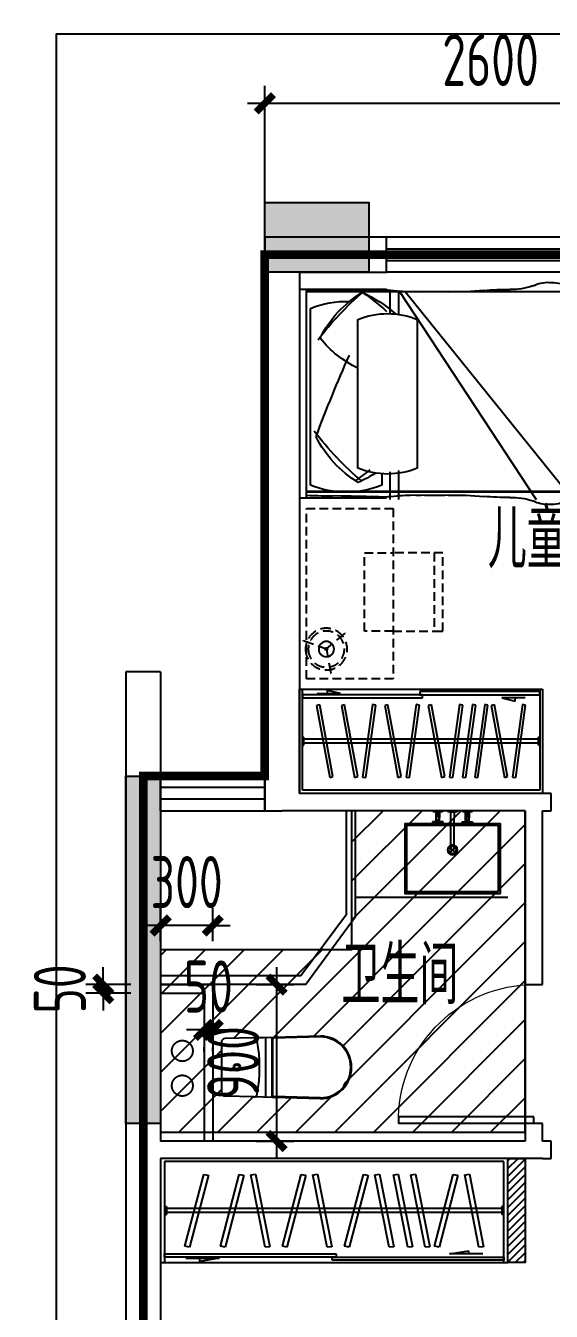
# Model space of a CAD drawing. Header units: millimetres. Extents: x -133666 to 880576, y -269375 to 86941.
# Drawn here: x -777 to 2250, y 2620 to 10017 of the extents above; entities that cross this region are included whole.
import ezdxf

# ---------------------------------------------------------------- set-up
doc = ezdxf.new("R2010")
doc.units = ezdxf.units.MM
doc.header["$LTSCALE"] = 1000
for name, pattern in [('1', [0.375, 0.25, -0.125]), ('DASH', [0.35, 0.25, -0.1]), ('PS', [3200, 1500, -200, 1500])]:
    doc.linetypes.add(name, pattern=pattern)
doc.layers.get('0').update_dxf_attribs({"linetype": 'CONTINUOUS'})
doc.layers.get('Defpoints').update_dxf_attribs({"color": 6, "linetype": 'CONTINUOUS'})
for name, color, linetype in [('!PboFF-Lamps', 9, 'CONTINUOUS'), ('0p-洞填充', 1, 'CONTINUOUS'), ('A-FUR', 8, 'CONTINUOUS'), ('A-Lvtry', 5, 'CONTINUOUS'), ('A-降板区域', 251, 'CONTINUOUS'), ('DIM', 3, 'CONTINUOUS'), ('PS', 6, 'PS'), ('PUB_HATCH', 8, 'CONTINUOUS'), ('PUB_TEXT', 7, 'CONTINUOUS'), ('WALL', 2, 'CONTINUOUS'), ('WINDOW', 4, 'CONTINUOUS'), ('剪力墙', 6, 'CONTINUOUS'), ('家具', 8, 'CONTINUOUS')]:
    doc.layers.add(name, color=color, linetype=linetype)
doc.styles.get("Standard").update_dxf_attribs({"font": 'tssdeng.shx', "bigfont": 'tssdchn.shx'})
doc.styles.add('ZZ', font='tssdeng.shx', dxfattribs={"width": 0.7, "bigfont": 'tssdchn.shx'})
doc.dimstyles.new('TSSD_100_100', dxfattribs={"dimtxt": 300, "dimasz": 100, "dimexe": 100, "dimexo": 250, "dimgap": 100, "dimtad": 1, "dimdec": 0, "dimzin": 0, "dimdsep": 46, "dimtxsty": 'ZZ', "dimblk": 'ARCHTICK', "dimcen": 0, "dimdle": 100, "dimclrd": 256, "dimclrt": 7, "dimadec": 0, "dimazin": 0, "dimtfac": 1, "dimtdec": 0, "dimtix": 1, "dimtmove": 2, "dimatfit": 3, "dimfxl": 0, "dimtolj": 1, "dimtzin": 0, "dimarcsym": 0})

# ---------------------------------------------------------------- blocks, each defined once
blk = doc.blocks.new('u5g')
at = {"color": 8, "linetype": 'DASH', "ltscale": 20}
for p, q in [((20, -300), (30, -300)), ((30, -300), (30, -350)), ((1695, -312.5), (30, -312.5)), ((1705, -300), (1695, -300)), ((1695, -300), (1695, -350)), ((20, -350), (30, -350)), ((1695, -337.5), (30, -337.5)), ((1705, -350), (1695, -350))]:
    blk.add_line(p, q, dxfattribs=at)
at = {"color": 8, "ltscale": 20}
for p, q in [((124.9, -623), (290.1, -623)), ((290.1, -623), (195, -641.9)), ((195, -641.9), (195, -623)), ((1434.9, -595), (1530, -576.1)), ((1600.1, -595), (1434.9, -595)), ((1530, -576.1), (1530, -595))]:
    blk.add_line(p, q, dxfattribs=at)
at = {"linetype": 'DASH', "ltscale": 20}
for points in [[(1725, 0), (0, 0), (0, -650), (1725, -650)], [(20, -595), (872.5, -595), (872.5, -615), (20, -615)], [(852.5, -615), (1705, -615), (1705, -635), (852.5, -635)]]:
    blk.add_lwpolyline(points, close=True, dxfattribs=at)
blk.add_lwpolyline([(1705, -650), (1705, -20), (20, -20), (20, -650)], dxfattribs=at)
at = {"color": 8, "linetype": 'DASH', "ltscale": 20}
for points in [[(120.6, -547.7), (214.1, -99.8), (237.1, -104.6), (143.5, -552.5)], [(297.3, -547.7), (390.9, -99.8), (413.8, -104.6), (320.3, -552.5)], [(518.6, -554.1), (447.8, -102.1), (471, -98.4), (541.8, -550.4)], [(604.7, -547.7), (698.2, -99.8), (721.2, -104.6), (627.7, -552.5)], [(827.7, -554.1), (756.9, -102.1), (780.1, -98.4), (850.9, -550.4)], [(913.8, -547.7), (1007.3, -99.8), (1030.3, -104.6), (936.8, -552.5)], [(1135.1, -554.1), (1064.3, -102.1), (1087.5, -98.4), (1158.3, -550.4)], [(1228.3, -554.1), (1157.5, -102.1), (1180.7, -98.4), (1251.5, -550.4)], [(1313.9, -554.1), (1243.1, -102.1), (1266.3, -98.4), (1337.1, -550.4)], [(1360, -547.7), (1453.5, -99.8), (1476.5, -104.6), (1383, -552.5)], [(1581.2, -554.1), (1510.4, -102.1), (1533.7, -98.4), (1604.4, -550.4)]]:
    blk.add_lwpolyline(points, close=True, dxfattribs=at)
blk = doc.blocks.new('QWER34324')
at = {"layer": 'A-FUR'}
for p, q in [((-500, 0), (0, 0)), ((-40, -1200), (-40, 0)), ((-40, 0), (0, 0)), ((0, 0), (0, -1200)), ((-40, -11.5), (-2054.4, -11.5)), ((-40, -11.5), (-2054.4, -11.5)), ((-1999.7, -11.5), (-1999.7, -1251.2)), ((-608.2, -11.5), (-1552.4, -1182.5)), ((-575.1, -11.5), (-1363.6, -1208.2)), ((-570.6, -11.5), (-570.6, -144)), ((-519.8, -11.5), (-519.8, -134.5)), ((-63, -1125.7), (-63, -109.1)), ((-678.3, -172.7), (-678.3, -1028.2)), ((-336.3, -1028.2), (-336.3, -172.7)), ((-570.6, -1040.9), (-570.6, -1208.2)), ((-519.8, -1050.4), (-519.8, -1208.2)), ((-473.4, -1060.8), (-473.4, -1125.7)), ((-40, -1161.5), (-2054.4, -1161.5)), ((-40, -1165.5), (-2054.4, -1165.5)), ((0, -1200), (-500, -1200)), ((0, -1200), (-40, -1200))]:
    blk.add_line(p, q, dxfattribs=at)
for centre, radius, start, end in [((-2050.6, -24), 61.8, 114.65516, 197.05817), ((-2025.4, -60.8), 106, 45.78413, 118.72126), ((-1950.6, -0.8), 16, 93.39574, 183.44183), ((-1636.1, 205.2), 209.3, 267.15615, 297.45765), ((-1447.1, -169), 209.9, 87.96316, 116.12762), ((-1430.8, -151), 192, 63.04698, 92.64916), ((-1225.8, 355.3), 355.3, 250.60635, 272.32801), ((-1221.3, -2275.3), 2275.6, 85.96877, 89.74947), ((-1983, 13.6), 138.4, 203.70607, 231.95597), ((-1965.7, -1216.9), 1215.2, 83.96781, 90.04075), ((-1770.2, 1149.8), 1160.2, 266.64954, 276.11997), ((-909.2, 1295.3), 1309.4, 263.33019, 272.35813), ((-778.2, -1523.7), 1512.6, 87.0776, 92.9224), ((-655.9, 791.2), 805.5, 266.782, 275.59148), ((-480.7, -586.2), 583.8, 86.03666, 99.53314), ((-58.4, -703), 749.3, 113.83469, 131.46224), ((532.5, -1280), 1548.8, 124.57489, 131.88808), ((-774.9, -21402.4), 21401.2, 88.49238, 89.10433), ((-1546.8, -1386.7), 1810.6, 37.31306, 49.42063), ((-689.8, -564.3), 637.9, 26.40883, 59.00025), ((-268.2, -607.5), 539, 67.62117, 92.10241), ((-160, -2948.1), 2939.9, 87.66163, 91.01156), ((-2098.3, -139.8), 53.6, 340.23108, 55.86441), ((-507.3, -588.1), 449.1, 67.62117, 112.37883), ((-1819.9, -219), 236, 164.99871, 197.18078), ((-2002.9, -297.8), 43.4, 129.07345, 167.94605), ((-2962.5, -319.7), 933.9, 354.95264, 3.41649), ((-605.2, 111.5), 625, 295.48, 321.15009), ((-1219.9, -370.7), 812.7, 176.67233, 181.72422), ((-3003.8, -350.3), 972.9, 356.95871, 1.57587), ((-9950.5, -649.5), 7922.3, 358.6733, 1.8401), ((-7673.2, -3674.4), 8087.9, 20.45865, 24.04845), ((-2329.2, -812.3), 299.6, 341.30518, 356.04213), ((-1523.8, 282.7), 1810.6, 309.96455, 322.68694), ((-666.8, -563.7), 637.9, 300.99975, 333.59117), ((-1819.9, -978), 236, 162.81922, 195.00129), ((-507.3, -612.9), 449.1, 247.62117, 292.37883), ((-1983, -1210.6), 138.4, 128.04403, 156.29393), ((-2098.3, -1057.2), 53.6, 304.13559, 19.76892), ((-35.4, -425), 749.3, 237.46377, 246.16531), ((555.5, 176), 1548.8, 231.63721, 235.42511), ((-2050.6, -1173), 61.8, 162.94183, 245.34484), ((-909.2, -2492.3), 1309.4, 87.64187, 96.66981), ((-655.9, -1988.2), 805.5, 84.40852, 93.218), ((-268.2, -627.3), 539, 247.62117, 292.37883), ((-2025.4, -1136.2), 106, 241.27874, 314.21587), ((-1950.6, -1196.2), 16, 176.55817, 266.60426), ((-1965.7, 19.9), 1215.2, 269.95925, 276.03219), ((-1770.2, -2346.8), 1160.2, 83.88003, 93.35046), ((-1636.1, -1402.2), 209.3, 62.54235, 92.84385), ((-1447.1, -1028), 209.9, 243.87238, 272.03684), ((-1430.8, -1046), 192, 267.35084, 296.95302), ((-1225.8, -1552.3), 355.3, 87.67199, 109.39365), ((-1221.3, 1078.3), 2275.6, 270.25053, 274.03123), ((-778.2, 326.7), 1512.6, 267.0776, 272.9224), ((-480.7, -610.8), 583.8, 260.46686, 273.96334), ((-774.9, 20205.4), 21401.2, 270.89567, 271.50762), ((-160, 1751.1), 2939.9, 268.98844, 272.33837)]:
    blk.add_arc(centre, radius, start, end, dxfattribs=at)
blk = doc.blocks.new('A$C2EEA3612')
at = {"linetype": 'Continuous'}
for p, q in [((-180, 570), (-172.9, 299.7)), ((-175, 570.2), (-168, 299.8)), ((175, 570.2), (168, 299.8)), ((180, 570), (172.9, 299.7)), ((-172.9, 299.7), (-171.1, 240)), ((172.9, 299.7), (171.1, 240)), ((-171.6, 255), (171.6, 255)), ((-171.1, 240), (-169.5, 186.6)), ((-163, 295), (163, 295)), ((-163, 290), (163, 290)), ((171.1, 240), (169.5, 186.6)), ((-169.5, 186.6), (-165.6, 19.4)), ((169.5, 186.6), (165.6, 19.4)), ((-145.6, 0), (145.6, 0))]:
    blk.add_line(p, q, dxfattribs=at)
for radius in [20, 15]:
    blk.add_circle((0, 90), radius, dxfattribs=at)
for centre, radius, start, end in [((0, 570), 180, 0, 180), ((0, 570), 175, 0, 180), ((-163, 300), 10, 181.7534, 270), ((-163, 300), 5, 181.7534, 270), ((163, 300), 5, 270, 358.2466), ((163, 300), 10, 270, 358.2466), ((-149.5, 187.2), 20, 99.85566, 181.7534), ((0, -673.3), 893.4, 80.14434, 99.85566), ((149.5, 187.2), 20, 358.2466, 80.14434), ((-145.6, 20), 20, 181.7534, 270), ((145.6, 20), 20, 270, 358.2466)]:
    blk.add_arc(centre, radius, start, end, dxfattribs=at)
blk = doc.blocks.new('g3wr')
at = {"color": 251}
blk.add_wipeout([(92376.5, 176270.3), (92376.5, 176416), (92376.5, 176561.6), (92382.1, 176575.5), (92395.9, 176581.5), (92459.4, 176583.5), (92576.3, 176580.9), (92666.2, 176588.6), (92736.4, 176588), (92946.5, 176596), (92946.5, 176591), (93056.8, 176558.2), (93056.8, 176558.2), (93126.5, 176416), (93075.6, 176297.8), (92946.5, 176236), (92831.5, 176244.5), (92676.2, 176243), (92576.3, 176251), (92395.9, 176250.4)], dxfattribs=at)
at = {"xscale": -1, "rotation": 270}
blk.add_blockref('A$C2EEA3612', (92376.5, 176416), dxfattribs=at)
blk = doc.blocks.new('A$C12CE3BE6')
at = {"ltscale": 10}
for p, q in [((180, 469), (200, 469)), ((184.5, 442), (184.5, 469)), ((195.5, 442), (195.5, 469)), ((285.2, 469), (265.2, 469)), ((370, 469), (350, 469)), ((354.5, 442), (354.5, 469)), ((365.5, 442), (365.5, 469)), ((220, 412), (160, 412)), ((160, 412), (160, 405)), ((220, 405), (160, 405)), ((180, 412), (180, 435)), ((182.5, 422), (182.5, 442)), ((197.5, 442), (182.5, 442)), ((197.5, 422), (182.5, 422)), ((187, 412), (187, 422)), ((193, 412), (193, 422)), ((197.5, 422), (197.5, 442)), ((200, 412), (200, 435)), ((220, 405), (220, 412)), ((265.2, 260), (265.2, 435)), ((285.2, 260), (285.2, 435)), ((330, 412), (390, 412)), ((330, 405), (330, 412)), ((330, 405), (390, 405)), ((350, 412), (350, 435)), ((352.5, 422), (352.5, 442)), ((352.5, 442), (367.5, 442)), ((352.5, 422), (367.5, 422)), ((357, 412), (357, 422)), ((363, 412), (363, 422)), ((367.5, 422), (367.5, 442)), ((370, 412), (370, 435)), ((390, 412), (390, 405))]:
    blk.add_line(p, q, dxfattribs=at)
for p, q in [((260.9, 235.9), (289.1, 264.1)), ((260.9, 264.1), (289.1, 235.9))]:
    blk.add_line(p, q)
for points in [[(200, 435), (200, 469), (215, 469), (215, 475), (165, 475), (165, 469), (180, 469), (180, 435)], [(285.2, 435), (285.2, 469), (299.8, 469), (299.8, 475), (250.2, 475), (250.2, 469), (265.2, 469), (265.2, 435)], [(370, 435), (370, 469), (385, 469), (385, 475), (335, 475), (335, 469), (350, 469), (350, 435)]]:
    blk.add_lwpolyline(points, dxfattribs=at)
for points in [[(0, 0), (0, 400), (550, 400), (550, 0)], [(10, 10), (10, 390), (540, 390), (540, 10)]]:
    blk.add_lwpolyline(points, close=True)
for centre in [(190, 408.5), (360, 408.5)]:
    blk.add_circle(centre, 3.5, dxfattribs=at)
for radius in [29.1, 20]:
    blk.add_circle((275, 250), radius)
blk.add_arc((275.2, 260), 10, 180, 0, dxfattribs=at)
blk = doc.blocks.new('$DorLib2D$00000001')
for p, q in [((0.45, 0.975), (0.5, 0.975)), ((0.45, 0), (0.45, 0.975)), ((0.5, 0), (0.5, 0.975)), ((0.5, 0), (0.45, 0))]:
    blk.add_line(p, q)
at = {"lineweight": 13}
blk.add_arc((0.475, 0), 0.975, 91.46928, 180, dxfattribs=at)
blk = doc.blocks.new('$TCHSYS$WIN2D')
for p, q in [((-0.5, 0.5), (0.5, 0.5)), ((-0.5, 0.5), (-0.5, -0.5)), ((0.5, 0.5), (0.5, -0.5)), ((0.5, 0.1667), (-0.5, 0.1667)), ((0.5, -0.1667), (-0.5, -0.1667)), ((-0.5, -0.5), (0.5, -0.5))]:
    blk.add_line(p, q)
blk = doc.blocks.new('!pboFF-Reading lamp-H_W_L-T-01')
at = {"linetype": '1', "ltscale": 0.2}
blk.add_wipeout([(-78.8, -61.6), (-75.8, -65.2), (-74.1, -67.1), (-71.9, -69.5), (-70.1, -71.3), (-67.4, -73.9), (-65.5, -75.5), (-63.7, -77.1), (-54.2, -84), (-54.2, -84), (-40.3, -91.5), (-33.3, -94.3), (-25.5, -96.7), (-18, -98.4), (-9.2, -99.6), (0, -100), (7.1, -99.7), (17.7, -98.4), (26.7, -96.4), (34.7, -93.8), (42.5, -90.5), (50.8, -86.1), (58.1, -81.4), (69.1, -72.3), (74.8, -66.4), (79.3, -61), (85.6, -51.7), (92.7, -37.5), (95.8, -28.6), (97.4, -22.7), (99.6, -9.4), (100, 0), (99.5, 9.8), (97.8, 20.9), (95.5, 29.8), (92.5, 38.1), (89.1, 45.4), (79.4, 60.8), (68.7, 72.6), (61.2, 79.1), (50.8, 86.1), (36.9, 92.9), (28.1, 96), (16.5, 98.6), (9.6, 99.5), (-13.9, 99), (-21.4, 97.7), (-21.4, 97.7), (-32.7, 94.5), (-40.5, 91.4), (-49, 87.2), (-54.1, 84.1), (-62.7, 77.9), (-77, 63.8), (-82.8, 56), (-87, 49.3), (-90.6, 42.3), (-94.5, 32.8), (-97.9, 20.6), (-99.7, 7.4), (-100, 0), (-99.3, -12), (-98.4, -18), (-96.4, -26.5), (-93.7, -35), (-89.1, -45.4)], dxfattribs=at).dxf.layer = '家具'
at = {"layer": '!PboFF-Lamps'}
blk.add_circle((0, 0), 36.7, dxfattribs=at)
at = {"layer": '家具', "linetype": '1', "ltscale": 0.2}
for p, q in [((4.4, -7.7), (-62, 107.4)), ((4.4, 7.7), (-61.5, -106.5)), ((-8.9, 0), (123.2, 0))]:
    blk.add_line(p, q, dxfattribs=at)
at = {"layer": '家具', "const_width": 4.44}
for points in [[(-47.8, 82.8), (-61.4, 106.3)], [(94.8, 0), (121.9, 0)], [(-47.3, -81.9), (-60.8, -105.4)]]:
    blk.add_lwpolyline(points, dxfattribs=at)
at = {"layer": '家具', "linetype": '1', "ltscale": 0.2}
for radius in [100, 86.7]:
    blk.add_circle((0, 0), radius, dxfattribs=at)
blk = doc.blocks.new('_ArchTick')
at = {"color": 0, "linetype": 'ByBlock', "const_width": 0.4}
blk.add_lwpolyline([(-0.5, -0.5), (0.5, 0.5)], dxfattribs=at)
blk = doc.blocks.new('*D33')
at = {"layer": 'Defpoints', "color": 0, "transparency": 16777216}
for p in [(600, 9570.6), (600, 8700), (3200, 8700)]:
    blk.add_point(p, dxfattribs=at)
at = {"layer": 'DIM', "color": 0, "lineweight": -2, "transparency": 16777216}
for p, q in [((600, 8950), (600, 9670.6)), ((3200, 8950), (3200, 9670.6))]:
    blk.add_line(p, q, dxfattribs=at)
at = {"layer": 'DIM', "lineweight": -2, "transparency": 16777216}
blk.add_line((3300, 9570.6), (500, 9570.6), dxfattribs=at)
at = {"layer": 'DIM', "lineweight": -2, "transparency": 16777216, "xscale": 100, "yscale": 100, "zscale": 100, "rotation": 180}
blk.add_blockref('_ArchTick', (600, 9570.6), dxfattribs=at)
at = {"layer": 'DIM', "lineweight": -2, "transparency": 16777216, "xscale": 100, "yscale": 100, "zscale": 100}
blk.add_blockref('_ArchTick', (3200, 9570.6), dxfattribs=at)
at = {"layer": 'DIM', "color": 7, "transparency": 16777216, "insert": (1900, 9820.6), "char_height": 300, "attachment_point": 5, "style": 'ZZ'}
blk.add_mtext('\\A1;2600', dxfattribs=at)
blk = doc.blocks.new('*D35')
at = {"layer": 'Defpoints', "color": 0, "transparency": 16777216}
for p in [(300, 4500), (300, 3600), (667.9, 3600)]:
    blk.add_point(p, dxfattribs=at)
at = {"layer": 'DIM', "lineweight": -2, "transparency": 16777216}
blk.add_line((667.9, 4600), (667.9, 3500), dxfattribs=at)
at = {"layer": 'DIM', "color": 0, "lineweight": -2, "transparency": 16777216}
for p, q in [((550, 4500), (767.9, 4500)), ((550, 3600), (767.9, 3600))]:
    blk.add_line(p, q, dxfattribs=at)
at = {"layer": 'DIM', "lineweight": -2, "transparency": 16777216, "xscale": 100, "yscale": 100, "zscale": 100}
for p, rotation in [((667.9, 4500), 90), ((667.9, 3600), 270)]:
    blk.add_blockref('_ArchTick', p, dxfattribs=dict(at, rotation=rotation))
at = {"layer": 'DIM', "color": 7, "transparency": 16777216, "insert": (417.9, 4050), "char_height": 300, "attachment_point": 5, "rotation": 90, "style": 'ZZ'}
blk.add_mtext('\\A1;900', dxfattribs=at)
blk = doc.blocks.new('*D36')
at = {"layer": 'Defpoints', "color": 0, "transparency": 16777216}
for p in [(0, 4839.7), (0, 4500), (300, 4500)]:
    blk.add_point(p, dxfattribs=at)
at = {"layer": 'DIM', "color": 0, "lineweight": -2, "transparency": 16777216}
for p, q in [((0, 4750), (0, 4939.7)), ((300, 4750), (300, 4939.7))]:
    blk.add_line(p, q, dxfattribs=at)
at = {"layer": 'DIM', "lineweight": -2, "transparency": 16777216}
for p, q in [((0, 4839.7), (-100, 4839.7)), ((300, 4839.7), (0, 4839.7)), ((300, 4839.7), (400, 4839.7))]:
    blk.add_line(p, q, dxfattribs=at)
at = {"layer": 'DIM', "lineweight": -2, "transparency": 16777216, "xscale": 100, "yscale": 100, "zscale": 100}
blk.add_blockref('_ArchTick', (0, 4839.7), dxfattribs=at)
at = {"layer": 'DIM', "lineweight": -2, "transparency": 16777216, "xscale": 100, "yscale": 100, "zscale": 100, "rotation": 180}
blk.add_blockref('_ArchTick', (300, 4839.7), dxfattribs=at)
at = {"layer": 'DIM', "color": 7, "transparency": 16777216, "insert": (150, 5089.7), "char_height": 300, "attachment_point": 5, "style": 'ZZ'}
blk.add_mtext('\\A1;300', dxfattribs=at)
blk = doc.blocks.new('*D37')
at = {"layer": 'Defpoints', "color": 0, "transparency": 16777216}
for p in [(250, 4364.7), (300, 4364.7), (250, 4238.9)]:
    blk.add_point(p, dxfattribs=at)
at = {"layer": 'DIM', "lineweight": -2, "transparency": 16777216}
for p, q in [((250, 4238.9), (150, 4238.9)), ((300, 4238.9), (250, 4238.9)), ((300, 4238.9), (400, 4238.9))]:
    blk.add_line(p, q, dxfattribs=at)
at = {"layer": 'DIM', "color": 0, "lineweight": -2, "transparency": 16777216}
for p, q in [((250, 4114.7), (250, 4138.9)), ((300, 4114.7), (300, 4138.9))]:
    blk.add_line(p, q, dxfattribs=at)
at = {"layer": 'DIM', "lineweight": -2, "transparency": 16777216, "xscale": 100, "yscale": 100, "zscale": 100}
blk.add_blockref('_ArchTick', (250, 4238.9), dxfattribs=at)
at = {"layer": 'DIM', "lineweight": -2, "transparency": 16777216, "xscale": 100, "yscale": 100, "zscale": 100, "rotation": 180}
blk.add_blockref('_ArchTick', (300, 4238.9), dxfattribs=at)
at = {"layer": 'DIM', "color": 7, "transparency": 16777216, "insert": (275, 4488.9), "char_height": 300, "attachment_point": 5, "style": 'ZZ'}
blk.add_mtext('\\A1;50', dxfattribs=at)
blk = doc.blocks.new('*D38')
at = {"layer": 'Defpoints', "color": 0, "transparency": 16777216}
for p in [(-330.1, 4500), (78, 4500), (78, 4450)]:
    blk.add_point(p, dxfattribs=at)
at = {"layer": 'DIM', "lineweight": -2, "transparency": 16777216}
for p, q in [((-330.1, 4500), (-330.1, 4600)), ((-330.1, 4450), (-330.1, 4500)), ((-330.1, 4450), (-330.1, 4350))]:
    blk.add_line(p, q, dxfattribs=at)
at = {"layer": 'DIM', "color": 0, "lineweight": -2, "transparency": 16777216}
for p, q in [((-172, 4500), (-430.1, 4500)), ((-172, 4450), (-430.1, 4450))]:
    blk.add_line(p, q, dxfattribs=at)
at = {"layer": 'DIM', "lineweight": -2, "transparency": 16777216, "xscale": 100, "yscale": 100, "zscale": 100}
for p, rotation in [((-330.1, 4500), 270), ((-330.1, 4450), 90)]:
    blk.add_blockref('_ArchTick', p, dxfattribs=dict(at, rotation=rotation))
at = {"layer": 'DIM', "color": 7, "transparency": 16777216, "insert": (-580.1, 4475), "char_height": 300, "attachment_point": 5, "rotation": 90, "style": 'ZZ'}
blk.add_mtext('\\A1;50', dxfattribs=at)

msp = doc.modelspace()

# ---------------------------------------------------------------- hatches: boundary and pattern name
at = {"layer": '0p-洞填充'}
h = msp.add_hatch(dxfattribs=at)
h.set_pattern_fill('ANSI31', color=256, scale=10)
h.set_pattern_definition([(45, (-2408135.977, -1062799.34), (-22.4506403, 22.4506403), [])])
h.paths.add_polyline_path([(2000, 2900), (2099.8, 2900), (2099.8, 3500), (2000, 3500)])
at = {"layer": 'A-降板区域'}
h = msp.add_hatch(dxfattribs=at)
h.set_pattern_fill('ANSI31', color=256, scale=100)
h.set_pattern_definition([(45, (30413.71, -137788.34), (-112.2532, 112.2532), [])])
h.paths.add_polyline_path([(2100, 5500), (1100, 5500), (1100, 4800), (1100, 4700), (0, 4700), (0, 3650), (2100, 3650)])
at = {"layer": 'PUB_HATCH'}
for points in [[(600, 9000), (1200, 9000), (1200, 8600), (600, 8600)], [(-200, 5700), (0, 5700), (0, 3700), (-200, 3700), (-200, 5500)]]:
    msp.add_hatch(color=256, dxfattribs=at).paths.add_polyline_path(points)

# ---------------------------------------------------------------- linework, layer by layer
at = {"layer": '0p-洞填充'}
msp.add_lwpolyline([(2000, 3500), (2099.8, 3500), (2099.8, 2900), (2000, 2900)], close=True, dxfattribs=at)
at = {"layer": 'A-Lvtry', "ltscale": 3}
msp.add_line((1121.4, 5002.3), (2000.1, 5002.3), dxfattribs=at)
for points in [[(0, 4502.3), (835.5, 4502.3), (1121.4, 4892), (1121.4, 5500)], [(0, 4552.3), (806.8, 4552.3), (1071.4, 4905.5), (1071.4, 5500)]]:
    msp.add_lwpolyline(points, dxfattribs=at)
at = {"layer": 'A-降板区域'}
msp.add_lwpolyline([(2100, 5500), (1100, 5500), (1100, 4800), (1100, 4700), (0, 4700), (0, 3650), (2100, 3650)], close=True, dxfattribs=at)
at = {"layer": 'PS', "ltscale": 0.5}
for centre in [(125, 4118.4), (125, 3918.4)]:
    msp.add_circle(centre, 60, dxfattribs=at)
at = {"layer": 'WALL'}
for p, q in [((600, 8800), (600, 5700)), ((1300, 8800), (600, 8800)), ((1300, 8600), (1300, 8800)), ((800, 8600), (800, 5600)), ((800, 8600), (1300, 8600)), ((-200, 6300), (-200, 5600)), ((0, 6300), (-200, 6300)), ((0, 6300), (0, 5700)), ((0, 5700), (0, 5500)), ((600, 5700), (600, 5500)), ((-200, 5600), (-200, 3600)), ((2200, 5600), (800, 5600)), ((2250, 5600), (2200, 5600)), ((2250, 5500), (2250, 5600)), ((0, 5500), (0, 3600)), ((600, 5500), (700, 5500)), ((2100, 5500), (700, 5500)), ((2100, 5500), (2100, 4500)), ((2200, 4500), (2200, 5500)), ((2200, 5500), (2250, 5500)), ((2100, 4500), (2200, 4500)), ((2200, 3700), (2100, 3700)), ((2100, 3700), (2100, 3600)), ((2200, 3600), (2200, 3700)), ((-200, 3600), (-200, -200)), ((2100, 3600), (0, 3600)), ((2250, 3600), (2200, 3600)), ((2250, 3500), (2250, 3600)), ((0, 3500), (0, 0)), ((2200, 3500), (0, 3500)), ((2200, 3500), (2250, 3500))]:
    msp.add_line(p, q, dxfattribs=at)
for points in [[(0, 4500), (300, 4500), (300, 3600)], [(0, 4450), (250, 4450), (250, 3600)]]:
    msp.add_lwpolyline(points, dxfattribs=at)
at = {"layer": 'WINDOW'}
msp.add_line((2100, 4500), (2100, 3700), dxfattribs=at)
at = {"layer": '剪力墙', "elevation": 0}
for points in [[(600, 9000), (1200, 9000), (1200, 8600), (600, 8600)], [(-200, 5700), (0, 5700), (0, 3700), (-200, 3700), (-200, 5500)]]:
    msp.add_lwpolyline(points, close=True, dxfattribs=at)
for points in [[(800, 8600), (800, 8600)], [(-200, 5500), (-200, 5500)]]:
    msp.add_lwpolyline(points, dxfattribs=at)
at = {"layer": '家具', "linetype": '1', "ltscale": 0.2}
for points in [[(1339.5, 6533.7), (1174.8, 6533.7), (1174.8, 6983.7), (1339.5, 6983.7)], [(1339.5, 6533.7), (1624.8, 6533.7), (1624.8, 6983.7), (1339.5, 6983.7)]]:
    msp.add_lwpolyline(points, dxfattribs=at)
msp.add_lwpolyline([(1574.8, 6533.7), (1624.8, 6533.7), (1624.8, 6983.7), (1574.8, 6983.7)], close=True, dxfattribs=at)

# ---------------------------------------------------------------- block references
at = {"layer": 'A-FUR', "extrusion": (0, 0, -1), "xscale": 0.8116000001318753, "yscale": 0.9231000000145286, "zscale": -1, "rotation": 180}
msp.add_blockref('u5g', (-800, 5600), dxfattribs=at)
at = {"layer": 'A-FUR', "xscale": 1.159400000236928, "yscale": 0.9231000000145286}
msp.add_blockref('u5g', (0, 3500), dxfattribs=at)
at = {"layer": 'A-Lvtry', "ltscale": 3, "extrusion": (0, 0, -1), "zscale": -1}
msp.add_blockref('A$C12CE3BE6', (-1956.5, 5025), dxfattribs=at)
at = {"layer": 'WALL', "extrusion": (0, 0, -1), "zscale": -1}
msp.add_blockref('QWER34324', (-800, 8500), dxfattribs=at)
at = {"layer": 'WINDOW'}
for name, p, xscale, yscale, zscale, rotation in [('$TCHSYS$WIN2D', (2050, 8700), 1500, 200, 1500, 180), ('$TCHSYS$WIN2D', (300, 5600), -600, 200, -600, 180), ('$DorLib2D$00000001', (2150, 4100), 800, -800, 800, 270)]:
    msp.add_blockref(name, p, dxfattribs=dict(at, xscale=xscale, yscale=yscale, zscale=zscale, rotation=rotation))

# ---------------------------------------------------------------- texts
at = {"layer": 'PUB_TEXT', "width": 0.7}
for s, p in [('儿童房', (1884.1, 6896)), ('卫生间', (1041.4, 4385.8))]:
    msp.add_text(s, height=337.59, dxfattribs=at).set_placement(p)

# ---------------------------------------------------------------- dimensions: what is measured, and where the dimension line sits
at = {"layer": 'DIM'}
for base, p1, p2, picture, middle in [((600, 9570.6), (3200, 8700), (600, 8700), '*D33', (1900, 9820.6)), ((0, 4839.7), (300, 4500), (0, 4500), '*D36', (150, 5089.7))]:
    dim = msp.add_linear_dim(base=base, p1=p1, p2=p2, dimstyle='TSSD_100_100', dxfattribs=at)
    dim.commit()
    dim.dimension.update_dxf_attribs({"geometry": picture, "text_midpoint": middle})
dim = msp.add_linear_dim(base=(-330.1, 4500), p1=(78, 4450), p2=(78, 4500), angle=90, dimstyle='TSSD_100_100', dxfattribs=at)
dim.commit()
dim.dimension.update_dxf_attribs({"geometry": '*D38', "text_midpoint": (-580.1, 4475)})

# ---------------------------------------------------------------- next in the draw order: block references
at = {"layer": 'A-Lvtry', "ltscale": 3, "extrusion": (0, 0, -1), "zscale": -1, "rotation": 180}
msp.add_blockref('g3wr', (92026.5, 180439.5), dxfattribs=at)
at = {"layer": '家具', "linetype": '1', "ltscale": 0.2, "xscale": -1.200000000028298, "yscale": 1.199999999953434, "zscale": 1.2, "rotation": 100.2986147809796}
msp.add_blockref('!pboFF-Reading lamp-H_W_L-T-01', (954.5, 6430.4), dxfattribs=at)

# ---------------------------------------------------------------- next in the draw order: linework, layer by layer
at = {"const_width": 50}
msp.add_lwpolyline([(6700, -1700), (6700, 8700), (600, 8700), (600, 5700), (-100, 5700), (-100, -100), (3300, -100), (3300, -1700), (6700, -1700)], dxfattribs=at)
at = {"layer": 'Defpoints'}
msp.add_lwpolyline([(-600, -2885.7), (-600, 9970.6), (8186.5, 9970.6), (8186.5, -2885.7)], close=True, dxfattribs=at)
at = {"layer": '家具', "linetype": '1', "ltscale": 0.2}
msp.add_lwpolyline([(839.5, 6259.7), (839.5, 7239.7), (1339.5, 7239.7), (1339.5, 6259.7)], close=True, dxfattribs=at)

# ---------------------------------------------------------------- next in the draw order: dimensions: what is measured, and where the dimension line sits
at = {"layer": 'DIM'}
dim = msp.add_linear_dim(base=(250, 4238.9), p1=(300, 4364.7), p2=(250, 4364.7), dimstyle='TSSD_100_100', dxfattribs=at)
dim.commit()
dim.dimension.update_dxf_attribs({"geometry": '*D37', "text_midpoint": (275, 4488.9)})
dim = msp.add_linear_dim(base=(667.9, 3600), p1=(300, 4500), p2=(300, 3600), angle=90, dimstyle='TSSD_100_100', dxfattribs=at)
dim.commit()
dim.dimension.update_dxf_attribs({"geometry": '*D35', "text_midpoint": (417.9, 4050)})

doc.saveas('drawing.dxf')
